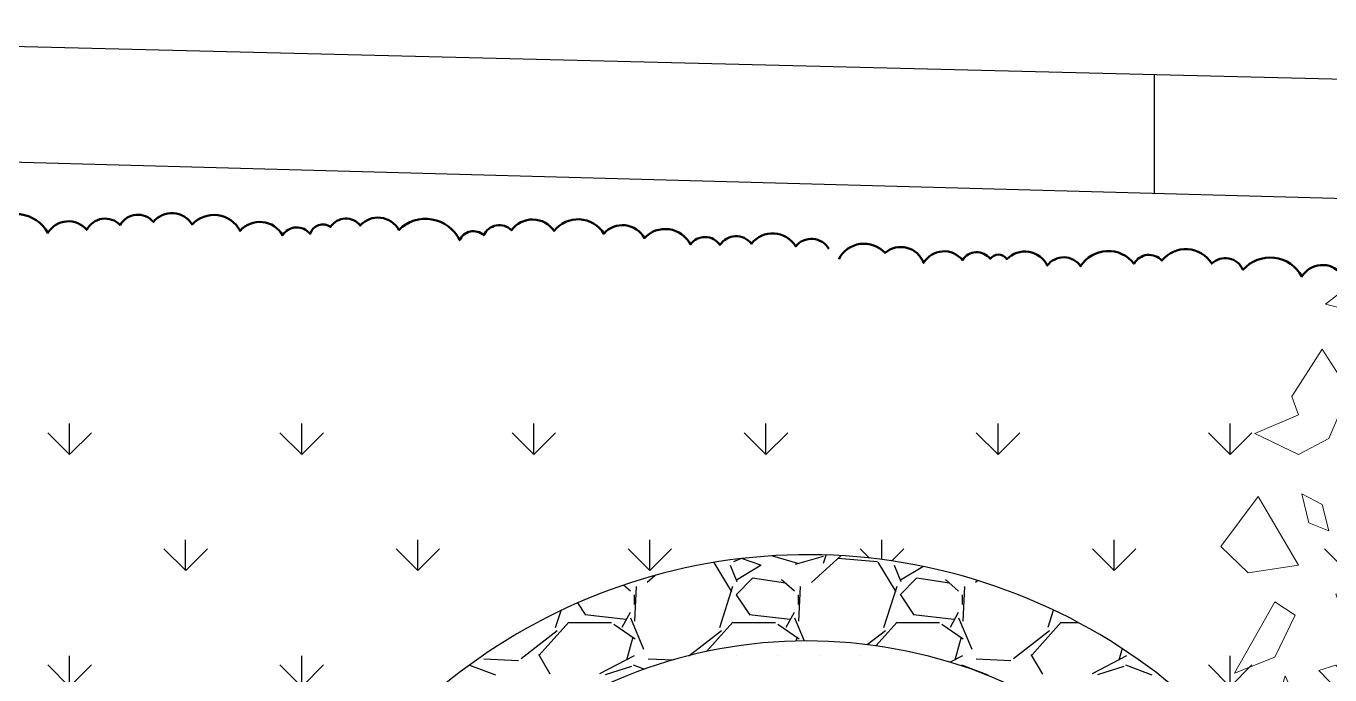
# Model space of a CAD drawing. Header units: millimetres. Extents: x 1933 to 24107, y 1228 to 18074.
# Drawn here: x 12302 to 13815, y 17177 to 17929 of the extents above; entities that cross this region are included whole.
import ezdxf

# ---------------------------------------------------------------- set-up
doc = ezdxf.new("R2010")
doc.units = ezdxf.units.MM
doc.layers.add('marc det', color=74, linetype='Continuous', lineweight=18)

# ---------------------------------------------------------------- blocks, each defined once
blk = doc.blocks.new('tree lis')
at = {"color": 96}
for points in [[(73119.79807664298, 25761.15229800929), (73080.64053438311, 25720.95055462253), (73092.35879147422, 25645.71006230988), (73194.16840134983, 25705.92566062948)], [(72931.84187379568, 25741.02242072906), (72955.3363991516, 25680.80682240945), (73017.98846676736, 25650.69902324965), (73037.53823231044, 25680.80682240945), (73002.32544986342, 25700.87868851598)], [(72790.93273283393, 25705.92566062948), (72747.83043076123, 25665.78192841641), (72818.31400682896, 25615.54425197636), (72927.95512515654, 25665.78192841641)], [(73288.14650277348, 25710.91462156925), (73256.82046896561, 25645.71006230988), (73280.31499432151, 25600.51935798332), (73350.74055921553, 25570.41155882354), (73413.39262683128, 25610.55529103659), (73342.90905076356, 25655.74599536316), (73315.5277767685, 25645.71006230988)], [(73198.05514998896, 25640.6630901964), (73155.01085908999, 25630.62715714312), (73143.29260199888, 25600.51935798332), (73182.39213308501, 25610.55529103659)], [(72712.61764831423, 25630.62715714312), (72610.80803843861, 25600.51935798332), (72583.42676444357, 25500.16002745067), (72685.17836314547, 25555.32865365678)], [(72935.78663360851, 25615.54425197636), (72904.46059980064, 25585.43645281656), (72916.17885689175, 25560.37562577026), (72943.61814206048, 25590.48342493007)], [(73479.98945425989, 25605.50831892311), (73460.3816775431, 25525.22085449698), (73542.58351070192, 25525.22085449698)], [(72767.43820747803, 25565.36458671003), (72826.14551528094, 25520.23189355721), (72814.42725818984, 25585.43645281656)], [(73049.31450057523, 25590.48342493007), (72970.99941605554, 25560.37562577026), (72947.50489069962, 25480.03015017042), (73064.97751747917, 25515.1849214437)], [(73127.62958509495, 25560.37562577026), (73229.38118379684, 25575.40051976331), (73268.5387260567, 25520.23189355721), (73158.95561890282, 25515.1849214437)], [(73315.5277767685, 25545.2927206035), (73311.6410281294, 25515.1849214437), (73335.1355534853, 25505.14898839045), (73335.1355534853, 25545.2927206035)], [(73421.22413528325, 25525.22085449698), (73366.40357611947, 25510.13794933023), (73370.3483359323, 25424.86152396432), (73425.1688950961, 25449.92235101062)], [(72880.96607444473, 25500.16002745067), (72865.30305754079, 25449.92235101062), (72916.17885689175, 25454.96932312412)], [(73147.17935063802, 25429.85048490408), (73147.17935063802, 25475.04118923065), (73201.9999098018, 25500.16002745067), (73170.67387599392, 25465.00525617737)], [(73092.35879147422, 25480.03015017042), (73053.20124921437, 25439.88641795736), (73111.96656819101, 25409.77861879757)], [(72712.61764831423, 25459.9582840639), (72661.74184896328, 25424.86152396432), (72669.57335741524, 25394.75372480451)], [(73194.16840134983, 25459.9582840639), (73194.16840134983, 25404.78965785779), (73303.80951967742, 25364.587914471), (73315.5277767685, 25454.96932312412)], [(73503.48397961579, 25459.9582840639), (73464.32643735595, 25424.86152396432), (73570.0227958707, 25384.71779175126), (73589.57256141375, 25434.89745701759)], [(72783.10122438197, 25434.89745701759), (72732.16741385729, 25324.44418225795), (72822.25876664181, 25344.51604836448)], [(72575.5952559916, 25414.82559091104), (72505.11167992387, 25409.77861879757), (72524.66144546695, 25339.52708742471)], [(73366.40357611947, 25384.71779175126), (73362.51682748033, 25344.51604836448), (73405.56111837932, 25359.59895353124)], [(73519.08898534602, 25354.55198141773), (73460.3816775431, 25334.4801153112), (73425.1688950961, 25304.37231615142), (73476.04469444705, 25244.15671783182), (73519.08898534602, 25269.27555605185), (73491.707711351, 25289.34742215837)], [(73644.39312057754, 25364.587914471), (73581.74105296178, 25299.38335521163), (73570.0227958707, 25198.96601350525), (73656.11137766865, 25093.55971085912), (73730.53971354922, 25088.57074991934), (73648.33788039039, 25209.00194655853), (73589.57256141375, 25204.01298561876), (73644.39312057754, 25229.07381266506)], [(73303.80951967742, 25329.49115437143), (73295.97801122545, 25279.3114891051), (73366.40357611947, 25254.19265088509)], [(73554.35977896675, 25339.52708742471), (73523.03374515887, 25329.49115437143), (73534.75200224997, 25289.34742215837), (73546.52827051478, 25299.38335521163)], [(72391.58381295718, 25168.85821434546), (72477.73040592884, 25198.96601350525), (72489.44866301992, 25264.22858393834), (72442.45961230811, 25269.27555605185)], [(73252.87570915275, 25173.90518645896), (73213.7181668929, 25269.27555605185), (73268.5387260567, 25269.27555605185)], [(72571.65049617876, 25244.15671783182), (72555.98747927483, 25198.96601350525), (72591.25827289555, 25214.04891867201)], [(73295.97801122545, 25224.08485172529), (73354.68531902836, 25219.03787961178), (73303.80951967742, 25138.75041518567)], [(73523.03374515887, 25214.04891867201), (73507.37072825494, 25183.94111951221), (73550.4150191539, 25153.83332035243)], [(73483.87620289903, 25163.86925340568), (73448.66342045201, 25138.75041518567), (73409.50587819215, 25188.930080452)], [(72642.1340722465, 25168.85821434546), (72587.3135130827, 25153.83332035243), (72614.75279825146, 25093.55971085912)], [(73386.01135283626, 25153.83332035243), (73339.02230212442, 25088.57074991934), (73366.40357611947, 25063.45191169932), (73425.1688950961, 25088.57074991934)], [(72571.65049617876, 25088.57074991934), (72501.22493128476, 25083.52377780584), (72477.73040592884, 25113.63157696565)], [(73519.08898534602, 25108.64261602587), (73483.87620289903, 25073.48784475258), (73566.07803605784, 25048.42701770626), (73577.85430432267, 25093.55971085912)], [(73499.53921980297, 25018.26120737275), (73421.22413528325, 24978.1174751597), (73421.22413528325, 25023.30817948626)], [(73632.67486348645, 25028.35515159975), (73613.06708676966, 24988.15340821295), (73656.11137766865, 25013.27224643299)], [(73530.86525361084, 24963.09258116666), (73511.25747689405, 24917.90187684009), (73487.82096271186, 24943.02071506013)], [(73589.57256141375, 24963.09258116666), (73601.34882967858, 24847.65034546725), (73636.56161212557, 24917.90187684009)], [(72465.95413766401, 24907.86594378684), (72430.74135521702, 24872.71117251354), (72442.45961230811, 24807.50661325418), (72473.78564611598, 24862.67523946028)], [(73589.57256141375, 24767.3048698674), (73538.69676206281, 24702.10031060802), (73511.25747689405, 24762.31590892763)], [(72567.76374753963, 24732.20810976783), (72653.91034051131, 24757.26893681412), (72642.1340722465, 24687.01740544126)], [(73401.67436974018, 24546.51434269555), (73405.56111837932, 24646.87367322821), (73448.66342045201, 24676.98147238801), (73468.21318599508, 24636.83774017493)], [(73515.2022367069, 24596.69400796188), (73546.52827051478, 24651.92064534169), (73507.37072825494, 24626.80180712168)], [(73354.68531902836, 24601.68296890166), (73315.5277767685, 24591.64703584839), (73339.02230212442, 24546.51434269555)], [(72912.29210825262, 24531.43143752879), (72974.94417586837, 24571.57516974185), (72990.60719277231, 24511.35957142226)], [(72767.43820747803, 24551.50330363533), (72790.93273283393, 24516.40654353576), (72700.84138004942, 24496.2766662555)], [(73284.20174296063, 24516.40654353576), (73252.87570915275, 24486.24073320224), (73284.20174296063, 24451.14397310267), (73315.5277767685, 24491.28770531573)], [(73397.72960992735, 24516.40654353576), (73362.51682748033, 24486.24073320224), (73405.56111837932, 24476.20480014897)], [(72900.5158399878, 24481.25177226247), (72873.13456599276, 24471.21583920919), (72943.61814206048, 24446.09700098918)], [(73061.03275766634, 24451.14397310267), (73096.30355128706, 24410.94222971589), (73198.05514998896, 24405.9532687761)]]:
    blk.add_lwpolyline(points, close=True, dxfattribs=at)

msp = doc.modelspace()

# ---------------------------------------------------------------- hatches: boundary and pattern name
at = {"lineweight": -2}
h = msp.add_hatch(dxfattribs=at)
h.set_pattern_fill('GRASS', color=74, scale=7.500000000000001, style=0)
h.set_pattern_definition([(90, (-36140.9638229531, 23628.5703617708), (-134.70375, 134.70375), [35.71875000000001, -233.68875]), (45, (-36140.9638229531, 23628.5703617708), (-134.7038418160373, 134.7038418160373), [35.71875000000001, -154.78125]), (135, (-36140.9638229531, 23628.5703617708), (-134.7038418160373, -134.7038418160373), [35.71875000000001, -154.78125])])
edge = h.paths.add_edge_path()
edge.add_line((12295.64426157542, 17480.9379405057), (14054.51070465811, 17480.9379405057))
edge.add_line((14054.51070465812, 17480.9379405057), (14054.51070465812, 15209.05689438027))
edge.add_line((14054.51070465812, 15209.05689438028), (13018.10747723583, 15213.36600828762))
edge.add_arc((12879.55694768169, 15797.15000152524), 600.0000000001427, 283.3510977155696, 382.0721800860666)
edge.add_arc((13209.24910106662, 16649.48902476292), 666.4824603571083, 289.852242676702, 510.3914327703798)
edge.add_arc((12310.36135533474, 16470.87965534662), 600.0000000000911, 57.83293596050346, 179.151478523445)
edge.add_arc((11122.72086864821, 17480.88579783027), 1160.879611385383, 282.2261093036765, 300.41499367288554, ccw=False)
edge.add_arc((12405.07162272705, 16445.46354500868), 1041.24040024221, 96.03254041385202, 185.4629380973313, ccw=False)
edge = h.paths.add_edge_path(flags=17)
edge.add_arc((11104.46066421133, 17499.13398233963), 2110.879611382746, 293.3074539914809, 303.8955574355699)
edge.add_arc((12879.55694768172, 15797.1500015252), 600.0000000001127, 184.7958415128228, 256.6489022844319)
edge.add_arc((13434.15875857391, 17911.89512663565), 2786.129855128481, 237.56068262604322, 255.5942669236918, ccw=False)

# ---------------------------------------------------------------- linework, layer by layer
for p, q in [((11341.55443576036, 17929.16741754703), (17029.59429314966, 17788.93943833123)), ((13611.90248110232, 17735.31381683265), (13611.90248110232, 17873.19623476757)), ((11341.55443576036, 17797.75998362571), (17029.59429314966, 17641.30983652654))]:
    msp.add_line(p, q)
at = {"color": 252, "lineweight": -2}
for p, q in [((13168.48156200313, 17314.72347796139), (13197.2458492978, 17306.26341546355)), ((13195.17284355388, 17304.92488363272), (13227.55776774941, 17314.4498365674)), ((13247.73961332412, 17314.85911007614), (13213.58180070374, 17283.67158335009)), ((13227.37970978777, 17306.2504302317), (13230.72787183206, 17315.6252963837)), ((13121.27366171932, 17273.03958061853), (13100.49633360353, 17307.03879895023)), ((13119.22297417374, 17303.83654457357), (13126.84296065225, 17284.78656923054)), ((13131.07252825301, 17311.37065574141), (13122.91448412014, 17307.87434951422)), ((13126.53475368186, 17287.04382440106), (13155.10983493105, 17304.18890263369)), ((13154.74846229499, 17304.01083701319), (13132.25363595319, 17311.50909116237)), ((13290.03497993812, 17307.82878746873), (13244.3149775098, 17311.63875417229)), ((13311.77721102277, 17273.03764706863), (13290.82221340052, 17307.32759692788)), ((13309.72579288662, 17303.82829601369), (13317.34577936513, 17284.77832067067)), ((13317.03597801532, 17287.0445477342), (13342.73888641359, 17302.46631929281)), ((13032.24452956271, 17292.03727324726), (13023.03741962304, 17283.63079270053)), ((13145.14899387949, 17288.72109406908), (13126.09905989728, 17269.67116008678)), ((13183.41221496263, 17282.96846569185), (13145.31230812185, 17288.68347510081)), ((13193.90488801075, 17273.74143825023), (13178.66492186964, 17287.07639680507)), ((13335.64881099901, 17288.72104103608), (13316.59887701681, 17269.67110705384)), ((13373.91708803118, 17282.9676393129), (13335.8171811904, 17288.68264872186)), ((13384.38369804657, 17273.75999296729), (13369.14373190546, 17287.09495152203)), ((13406.69125253486, 17286.05439201685), (13404.1261817864, 17283.71237400157)), ((13003.426077975, 17273.72288353332), (12995.41145440695, 17280.73567294001)), ((13008.03617704691, 17258.25036177071), (13008.03617704691, 17269.68036177073)), ((13010.1029079846, 17279.08728868799), (13008.19791358974, 17239.08224483108)), ((13107.14097676026, 17231.76775138532), (13122.381005804, 17279.39276089448)), ((13126.33157140543, 17269.41184526109), (13141.57158396311, 17246.55185449706)), ((13198.53617704686, 17258.25036177071), (13198.53617704686, 17269.68036177073)), ((13200.60352533034, 17279.11616755611), (13198.69853093547, 17239.11112369911)), ((13297.64824532218, 17231.78971517715), (13312.88827436593, 17279.4147246863)), ((13316.832336067, 17269.41070515728), (13332.0723486247, 17246.55071439331)), ((13389.03617704688, 17258.25036177071), (13389.03617704688, 17269.68036177073)), ((13391.1041426764, 17279.14504643073), (13389.19914828153, 17239.14000257378)), ((12942.0597061222, 17260.06964777091), (12951.07081930153, 17246.55299460066)), ((12897.66604955974, 17199.56760753053), (12931.95598598101, 17237.66755359853)), ((12916.63370819486, 17231.74578758277), (12922.89780830457, 17251.32106702851)), ((12931.83617704692, 17237.29536177075), (12981.36617704693, 17237.29536177075)), ((12950.72134536666, 17246.81877384188), (12998.34644262908, 17241.10373975229)), ((12993.82275298222, 17232.13548644928), (13003.34771512911, 17249.28042120297)), ((13003.35170028717, 17242.67031473811), (13018.59171717159, 17206.47535557433)), ((13091.86248408462, 17203.67559988514), (13122.45642036451, 17237.66887732814)), ((13122.33617704691, 17237.29536177075), (13171.86617704691, 17237.29536177075)), ((13141.22720783233, 17246.81791695335), (13188.85230509475, 17241.10288286379)), ((13184.30576112898, 17232.10298142578), (13193.83072327588, 17249.24791617946)), ((13193.8324570676, 17242.71581153281), (13205.09965020334, 17215.95628767341)), ((13288.42381002833, 17210.41125052421), (13312.95685474748, 17237.67020105712)), ((13312.8361770469, 17237.29536177075), (13362.3661770469, 17237.29536177075)), ((13331.73307029794, 17246.81706006482), (13379.35816756037, 17241.10202597532)), ((13374.78876927604, 17232.07047640267), (13384.31373142292, 17249.21541115651)), ((13384.3132138466, 17242.76130833133), (13399.55323073102, 17206.56634916755)), ((13469.16735270939, 17199.57157871828), (13503.45728913066, 17237.67152478618)), ((13488.15551388689, 17231.81167897752), (13494.55703219797, 17251.81638956979)), ((13503.33617704688, 17237.29536177075), (13523.38693727392, 17237.29536177075)), ((12876.57458847121, 17195.77441206858), (12918.48466536447, 17228.15942421153)), ((12984.04792566798, 17235.61641641223), (13008.81295721927, 17218.47136485718)), ((13071.07150200107, 17198.86078323676), (13108.99727735154, 17228.16702140914)), ((13174.56086909753, 17235.60836411139), (13199.32590064882, 17218.46331255634)), ((13278.25767991186, 17211.75248074947), (13299.50988934285, 17228.17461861001)), ((13365.07381252743, 17235.60031181028), (13389.83884407871, 17218.45526025519)), ((13448.11242443881, 17195.79720366633), (13490.02250133206, 17228.18221580933)), ((13006.41665177782, 17220.55253335771), (12998.79666186911, 17193.8825759005)), ((13196.91774257097, 17220.55410624376), (13195.56116612143, 17215.80608995633)), ((13387.41883336394, 17220.55567912944), (13379.79884345519, 17193.88572167214)), ((13574.11188642817, 17207.22912357401), (13570.29993424816, 17193.88729455764)), ((12833.3712110944, 17195.38293427027), (12873.37625495131, 17193.47793987541)), ((12910.45171429361, 17177.37123123372), (12897.1167698339, 17200.23117008992)), ((13007.69533349738, 17198.74042023149), (12967.69041527187, 17177.78544114455)), ((13023.86970585074, 17195.38300649697), (13052.99750828401, 17193.99597388761)), ((13388.75242201753, 17198.77315737123), (13374.53023408236, 17191.32343208814)), ((13404.86669536398, 17195.38315095034), (13444.87173922089, 17193.47815655548)), ((13481.94639018713, 17177.38427071473), (13468.61144572742, 17200.24420957093)), ((13579.28096627568, 17198.78952594005), (13539.27604805014, 17177.8345468531)), ((12816.69711715731, 17188.10002529346), (12846.7475973378, 17176.83112227765)), ((12974.6435501679, 17177.26636996736), (13005.12365540008, 17186.7913884667)), ((13006.76012350923, 17188.26392438155), (13019.82788735277, 17183.36352470401)), ((13387.74513908207, 17188.26959725517), (13418.22512069694, 17176.83963158821)), ((13546.11978289728, 17177.25833926526), (13576.59988812946, 17186.78335776454)), ((13578.23764686826, 17188.27243369207), (13608.71762848312, 17176.84246802506))]:
    msp.add_line(p, q, dxfattribs=at)
at = {"color": 41, "lineweight": -2, "true_color": 0xe9daa0}
for p, q in [((13079.4736770469, 17199.19536177081), (13079.4736770469, 17199.19536177081)), ((13127.09867704687, 17199.19536177081), (13127.09867704687, 17199.19536177081)), ((13174.72367704686, 17199.19536177081), (13174.72367704686, 17199.19536177081)), ((13222.3486770469, 17199.19536177081), (13222.3486770469, 17199.19536177081)), ((13269.97367704688, 17199.19536177081), (13269.97367704688, 17199.19536177081)), ((13317.59867704686, 17199.19536177081), (13317.59867704686, 17199.19536177081))]:
    msp.add_line(p, q, dxfattribs=at)
at = {"color": 92, "lineweight": 50}
for points in [[(12258.87562221247, 17696.88731891861, -0.52056705), (12327.33748505823, 17689.23532109471, -0.52056705), (12372.41755639762, 17692.71290450471, -0.52056705), (12411.1069897039, 17698.44711801803, -0.52056705), (12449.75809347112, 17702.03976651433, -0.52056705), (12494.72330575314, 17699.09273213275, -0.52056705), (12550.32685047041, 17691.67095091454, -0.52056705), (12599.53975573075, 17686.50572024682, -0.52056705), (12631.72343425069, 17688.0718711058, -0.52056705), (12655.4500577772, 17696.21605910703, -0.52056705), (12689.77681233575, 17697.74393296117, -0.52056705), (12734.70356836661, 17692.65541540886, -0.52056705), (12805.23172003683, 17680.68201283942, -0.52056705), (12833.20603654145, 17686.60800455451, -0.52056705), (12865.46637271573, 17692.45720589462, -0.52056705), (12914.75593563028, 17691.57502570812, -0.52056705), (12972.5792126166, 17688.3979384134, -0.52056705), (13019.64917139814, 17683.27106200992, -0.52056705), (13073.10976821287, 17675.8875555031, -0.52056705), (13107.39819323242, 17675.27386434032, -0.52056705), (13143.8678942697, 17676.76338393017, -0.52056705), (13195.26207412388, 17673.7012844623, -0.52056705), (13233.7981906978, 17670.86931746031)], [(13245.1992141548, 17658.75826949828, -0.5205670499998556), (13298.95532986982, 17666.17071094993, -0.52056705), (13343.72520959674, 17654.49532826407, -0.52056705), (13388.81758797998, 17657.80951445118, -0.52056705), (13421.00685915191, 17659.259015613, -0.52056705), (13440.29264044428, 17658.84391957017, -0.52056705), (13487.29749290311, 17651.40516117355, -0.52056705), (13525.86918361463, 17650.5749663301, -0.52056705), (13588.10467801059, 17653.52017396701, -0.52056705), (13620.33991157454, 17657.11108993005, -0.52056705), (13678.15129305947, 17653.72438700029, -0.52056705), (13714.44179410557, 17646.5162381292, -0.52056705), (13782.87547580481, 17638.61617837643, -0.52056705), (13827.9678541881, 17641.93036456356, -0.52056705)]]:
    msp.add_lwpolyline(points, format="xyb", dxfattribs=at)
at = {"lineweight": -2}
for radius, start, end in [(666.4824603571064, 289.8522426769667, 150.3914327701619), (566.4824603571062, 277.795516117885, 162.5436293790762)]:
    msp.add_arc((13209.24910106662, 16649.48902476292), radius, start, end, dxfattribs=at)

# ---------------------------------------------------------------- block references
at = {"layer": 'marc det', "color": 253, "lineweight": 60, "xscale": 0.7802873384207487, "yscale": 0.7802873382843245, "zscale": 0.7802873385553909, "rotation": 90}
msp.add_blockref('tree lis', (33789.99675004012, -39729.05528578012), dxfattribs=at)

doc.saveas('drawing.dxf')
